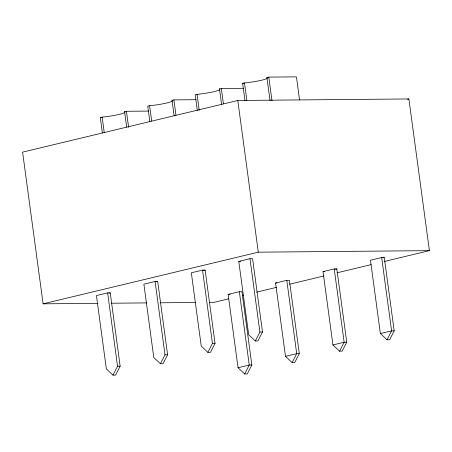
<?xml version="1.0" encoding="UTF-8"?>
<svg xmlns="http://www.w3.org/2000/svg" width="452" height="452" viewBox="0 0 452 452"><rect width="100%" height="100%" fill="white"/><g stroke="black" fill="none" stroke-linecap="round" stroke-linejoin="round"><path stroke-width="0.68" d="M112.977 375.137L117.554 366.21L107.644 292.89L96.434 295.58L106.35 368.9L112.977 375.137L115.571 375.115L120.147 366.188L110.237 292.868L107.644 292.89M160.42 363.747L165.003 354.82L155.087 281.5L143.883 284.189L153.793 357.509L160.42 363.747L163.014 363.724L167.596 354.797L157.68 281.477L155.087 281.5M207.869 352.357L212.446 343.43L202.536 270.11L191.326 272.799L201.242 346.119L207.869 352.357L210.462 352.334L215.039 343.407L205.129 270.087L202.536 270.11M255.312 340.966L259.894 332.039L249.979 258.719L238.775 261.409L248.685 334.729L255.312 340.966L257.906 340.944L262.488 332.017L252.572 258.697L249.979 258.719M244.679 373.968L249.255 365.041L239.34 291.721L228.136 294.41L238.046 367.73L244.679 373.968L247.267 373.945L251.849 365.013L241.933 291.698L239.34 291.721M292.122 362.577L296.698 353.65L286.788 280.33L275.579 283.02L285.494 356.34L292.122 362.577L294.715 362.555L299.292 353.622L289.382 280.308L286.788 280.33M339.565 351.187L344.147 342.26L334.231 268.94L323.027 271.629L332.938 344.949L339.565 351.187L342.158 351.164L346.74 342.232L336.825 268.917L334.231 268.94M387.014 339.797L391.59 330.87L381.68 257.55L370.471 260.239L380.381 333.559L387.014 339.797L389.607 339.774L394.184 330.841L384.268 257.527L381.68 257.55M102.372 132.899L100.299 117.554L102.163 117.108A17.696 2.006 -7.7 0 0 119.424 114.362A17.696 2.006 -7.7 0 0 124.582 111.729L126.447 111.277L148.572 111.079M196.015 99.689L173.896 99.886L172.026 100.338A17.696 2.006 -7.7 0 1 166.873 102.971A17.696 2.006 -7.7 0 1 149.612 105.717L147.742 106.163L149.815 121.509M243.464 88.298L221.339 88.496L219.474 88.948A17.696 2.006 -7.7 0 1 214.316 91.581A17.696 2.006 -7.7 0 1 197.055 94.327L195.191 94.773L197.36 110.819M244.99 100.819L242.634 83.383L244.504 82.936A17.696 2.006 -7.7 0 0 261.764 80.19A17.696 2.006 -7.7 0 0 266.917 77.558L268.787 77.106L296.439 76.863L299.552 99.875M384.172 261.505L429.4 250.645L408.89 98.954L237.786 100.474L22.6 152.138L43.109 303.829L98.033 303.343M407.518 99.282L408.89 98.954M43.109 303.829L258.295 252.171L429.4 250.645M108.915 293.184L110.237 292.868M156.364 281.794L157.68 281.477M203.151 270.562L205.129 270.087M335.508 269.234L336.825 268.917M382.951 257.843L384.268 257.527M228.605 298.851L214.214 302.309L209.287 302.354M242.312 295.563L243.684 295.235M256.702 292.105L276.579 287.336M289.596 284.212L323.864 275.986M336.881 272.855L371.148 264.635M238.046 367.73L249.255 365.041L251.849 365.013M285.494 356.34L296.698 353.65L299.292 353.622M332.938 344.949L344.147 342.26L346.74 342.232M380.381 333.559L391.59 330.87L394.184 330.841M242.634 83.383L244.707 83.366M100.299 117.554L101.677 117.543M238.775 261.409L240.718 261.392M323.027 271.629L324.321 271.618M275.579 283.02L276.878 283.008M228.136 294.41L230.079 294.393M111.412 303.224L146.617 302.908M159.997 302.789L195.202 302.478M259.894 332.039L262.488 332.017M212.446 343.43L215.039 343.407M165.003 354.82L167.596 354.797M117.554 366.21L120.147 366.188M268.787 77.106L271.991 100.819M266.917 77.558L270.03 100.57M244.504 82.936L246.86 100.372M237.786 100.474L258.295 252.171M221.339 88.496L223.412 103.841M219.474 88.948L221.548 104.288M197.055 94.327L199.225 110.367M173.896 99.886L175.969 115.232M172.026 100.338L174.099 115.678M149.612 105.717L151.686 121.063M126.447 111.277L128.617 127.317M124.582 111.729L126.656 127.068M102.163 117.108L104.242 132.453"/></g></svg>
